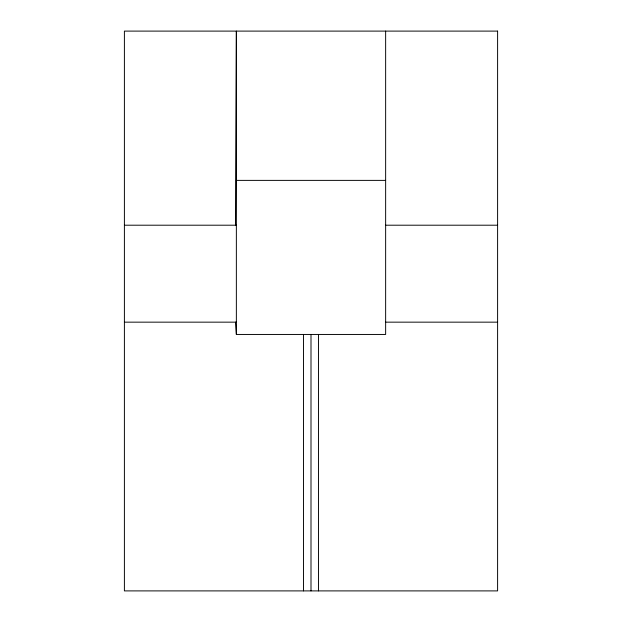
<?xml version="1.0" encoding="UTF-8"?>
<svg xmlns="http://www.w3.org/2000/svg" width="622" height="622" viewBox="0 0 622 622"><rect width="100%" height="100%" fill="white"/><g stroke="black" fill="none" stroke-linecap="round" stroke-linejoin="round"><path stroke-width="0.93" d="M235.52 225.203L236.36 31.1L236.36 334.449L385.64 334.449L385.64 31.1M236.36 180.38L385.64 180.38M124.4 225.203L236.36 225.203M385.64 225.203L497.6 225.203M124.4 322.157L236.36 322.157M385.64 322.157L497.6 322.157M235.52 322.157L236.36 334.449M318.464 334.449L318.464 590.9M311 334.449L311 590.9M303.536 334.449L303.536 590.9M497.6 31.1L124.4 31.1L124.4 590.9L497.6 590.9L497.6 31.1"/></g></svg>
